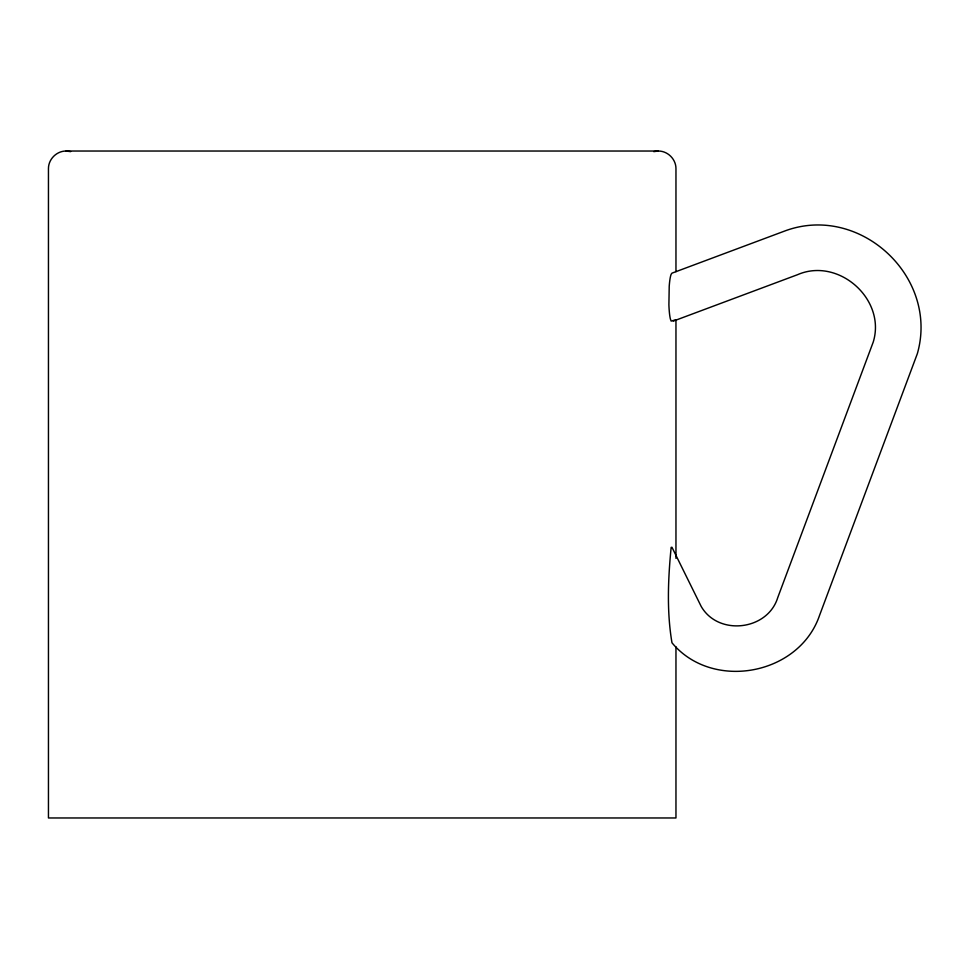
<?xml version="1.0" encoding="UTF-8"?>
<svg xmlns="http://www.w3.org/2000/svg" width="969" height="969" viewBox="0 0 969 969"><rect width="100%" height="100%" fill="white"/><g stroke="black" fill="none" stroke-linecap="round" stroke-linejoin="round"><path stroke-width="1.45" d="M673.298 321.114L797.463 274.724C838.391 256.821 886.381 299.251 873.239 342.033L777.744 597.607C767.678 630.54 718.271 636.33 701.144 606.352L671.977 547.291L671.154 547.364C668.065 578.832 666.672 611.536 671.977 642.786C712.251 691.321 798.965 675.236 819.459 615.642L917.34 353.685C939.397 276.359 858.788 202.388 783.691 231.409L671.977 273.149L671.154 274.288A26.115 3.404 90 0 0 669.216 286.291L668.901 304.799A22.687 2.955 -90 0 0 670.378 318.958L671.154 321.09L675.962 319.746L675.962 558.362M675.962 271.659L675.962 168.654C676.023 159.219 667.774 150.97 658.339 151.031L66.074 151.031C56.638 150.97 48.389 159.219 48.45 168.654L48.45 817.969L675.962 817.969L675.962 646.82M653.772 151.624L658.339 151.031M66.074 151.031L70.64 151.624"/></g></svg>
